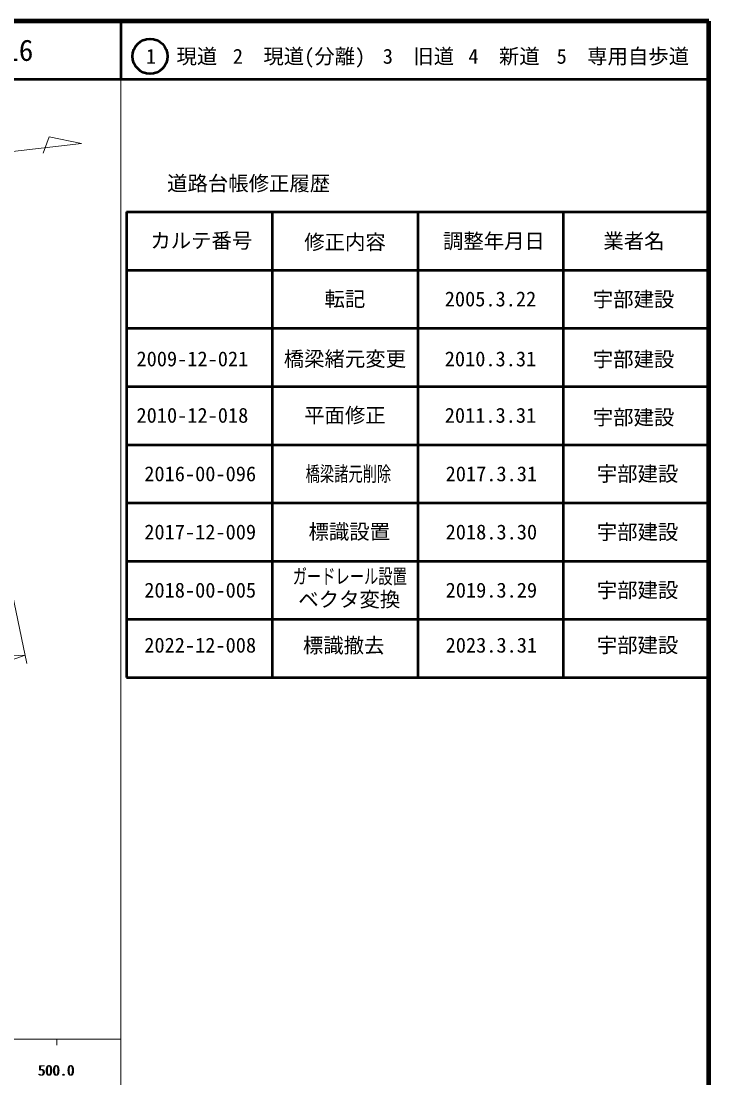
# Model space of a CAD drawing. Units: millimetres, scale not verified. Extents: x 40000 to 3743339, y -118363401 to 380000.
# Drawn here: x 561897 to 680000, y 198357 to 380000 of the extents above; entities that cross this region are included whole.
import ezdxf
from ezdxf.enums import TextEntityAlignment as Align

# ---------------------------------------------------------------- set-up
doc = ezdxf.new("R2010")
doc.units = ezdxf.units.MM
doc.header["$LTSCALE"] = 1000
for name, color, linetype, lineweight in [('M-BMK-SRVR', 3, 'Continuous', 13), ('M-STR-HTXT', 7, 'Continuous', 13), ('M-TTL', 2, 'Continuous', 140), ('M-TTL-BAND', 7, 'Continuous', 13), ('M-TTL-FRAM', 2, 'Continuous', 50), ('M-TTL-LINE', 7, 'Continuous', 50), ('M-TTL-TXT', 7, 'Continuous', 50)]:
    doc.layers.add(name, color=color, linetype=linetype, lineweight=lineweight)
doc.styles.add('ＭＳ ゴシック', font='')
doc.styles.get('ＭＳ ゴシック').set_extended_font_data('MS Gothic')

msp = doc.modelspace()

# ---------------------------------------------------------------- linework, layer by layer
at = {"layer": 'M-BMK-SRVR'}
for p, q in [((566701, 360133), (565673, 357314)), ((572245, 358957), (566701, 360133)), ((539435, 355157), (572245, 358957))]:
    msp.add_line(p, q, dxfattribs=at)
at = {"layer": 'M-STR-HTXT'}
for p, q in [((557259, 296434), (562885, 269598)), ((513822, 253587), (562584, 271036)), ((562584, 271036), (555018, 270634))]:
    msp.add_line(p, q, dxfattribs=at)
at = {"layer": 'M-TTL'}
for p, q in [((680000, 380000), (40000, 380000)), ((680000, 20000), (680000, 380000))]:
    msp.add_line(p, q, dxfattribs=at)
at = {"layer": 'M-TTL-BAND'}
for p, q in [((579000, 20000), (579000, 370000)), ((40000, 205000), (579000, 205000)), ((568000, 205000), (568000, 204000))]:
    msp.add_line(p, q, dxfattribs=at)
at = {"layer": 'M-TTL-FRAM'}
for p, q in [((580000, 347197), (580000, 267197)), ((580000, 347197), (680000, 347197)), ((580000, 267197), (680000, 267197))]:
    msp.add_line(p, q, dxfattribs=at)
at = {"layer": 'M-TTL-LINE'}
for p, q in [((579000, 380000), (579000, 370000)), ((40000, 370000), (680000, 370000)), ((605000, 347197), (605000, 267197)), ((630000, 347197), (630000, 267197)), ((655000, 347197), (655000, 267197)), ((580000, 337197), (680000, 337197)), ((580000, 327197), (680000, 327197)), ((580000, 317197), (680000, 317197)), ((580000, 307197), (680000, 307197)), ((580000, 297197), (680000, 297197)), ((580000, 287197), (680000, 287197)), ((580000, 277197), (680000, 277197))]:
    msp.add_line(p, q, dxfattribs=at)
at = {"layer": 'M-TTL-TXT'}
msp.add_circle((584031, 373958), 3000, dxfattribs=at)

# ---------------------------------------------------------------- texts
at = {"layer": 'M-TTL-BAND', "style": 'ＭＳ ゴシック'}
for p in [(567844, 198195), (568000, 198195)]:
    msp.add_text('500.0', height=1833, dxfattribs=at).set_placement(p, align=Align.BOTTOM_CENTER)
at = {"layer": 'M-TTL-TXT', "style": 'ＭＳ ゴシック'}
for s, height, p in [('16', 3666, (561497, 375000)), ('1\u3000現道', 2566, (589448, 373958)), ('2\u3000現道(分離)', 2566, (609619, 373958)), ('3\u3000旧道', 2566, (630121, 373958)), ('4\u3000新道', 2566, (644824, 373958)), ('5\u3000専用自歩道', 2566, (665228, 373958)), ('道路台帳修正履歴', 2566, (600968, 352113)), ('カルテ番号', 2566, (592839, 342277)), ('修正内容', 2566, (617509, 342023)), ('調整年月日', 2566, (643089, 342197)), ('業者名', 2566, (667134, 342197)), ('転記', 2566, (617500, 332245)), ('2005.3.22', 2566, (642500, 332245)), ('宇部建設', 2566, (667077, 332189)), ('橋梁緒元変更', 2566, (617500, 321946)), ('宇部建設', 2566, (667077, 321889)), ('2009-12-021', 2566, (591304, 321946)), ('2010.3.31', 2566, (642500, 321946)), ('宇部建設', 2566, (667077, 311889))]:
    msp.add_text(s, height=height, dxfattribs=at).set_placement(p, align=Align.MIDDLE_CENTER)
for s, p in [('2010-12-018', (591304, 310196)), ('平面修正', (617500, 310196)), ('2011.3.31', (642500, 310196)), ('宇部建設', (667758, 300138)), ('標識設置', (618249, 290191)), ('宇部建設', (667758, 290138)), ('宇部建設', (667758, 280138)), ('ベクタ変換', (618249, 278550)), ('標識撤去', (617286, 270640)), ('宇部建設', (667758, 270684))]:
    msp.add_text(s, height=2566, dxfattribs=at).set_placement(p, align=Align.BOTTOM_CENTER)
for s, p in [('2016-00-096', (583046, 300138)), ('2017.3.31', (634796, 300138)), ('2017-12-009', (583046, 290138)), ('2018.3.30', (634796, 290138)), ('2018-00-005', (583046, 280138)), ('2019.3.29', (634796, 280138)), ('2022-12-008', (583046, 270684)), ('2023.3.31', (634796, 270684))]:
    msp.add_text(s, height=2566, dxfattribs=at).set_placement(p, align=Align.BOTTOM_LEFT)
at = {"layer": 'M-TTL-TXT', "style": 'ＭＳ ゴシック', "width": 0.7}
for s, p in [('橋梁諸元削除', (610749, 300138)), ('ガードレール設置', (608531, 282520))]:
    msp.add_text(s, height=2566, dxfattribs=at).set_placement(p, align=Align.BOTTOM_LEFT)

doc.saveas('drawing.dxf')
